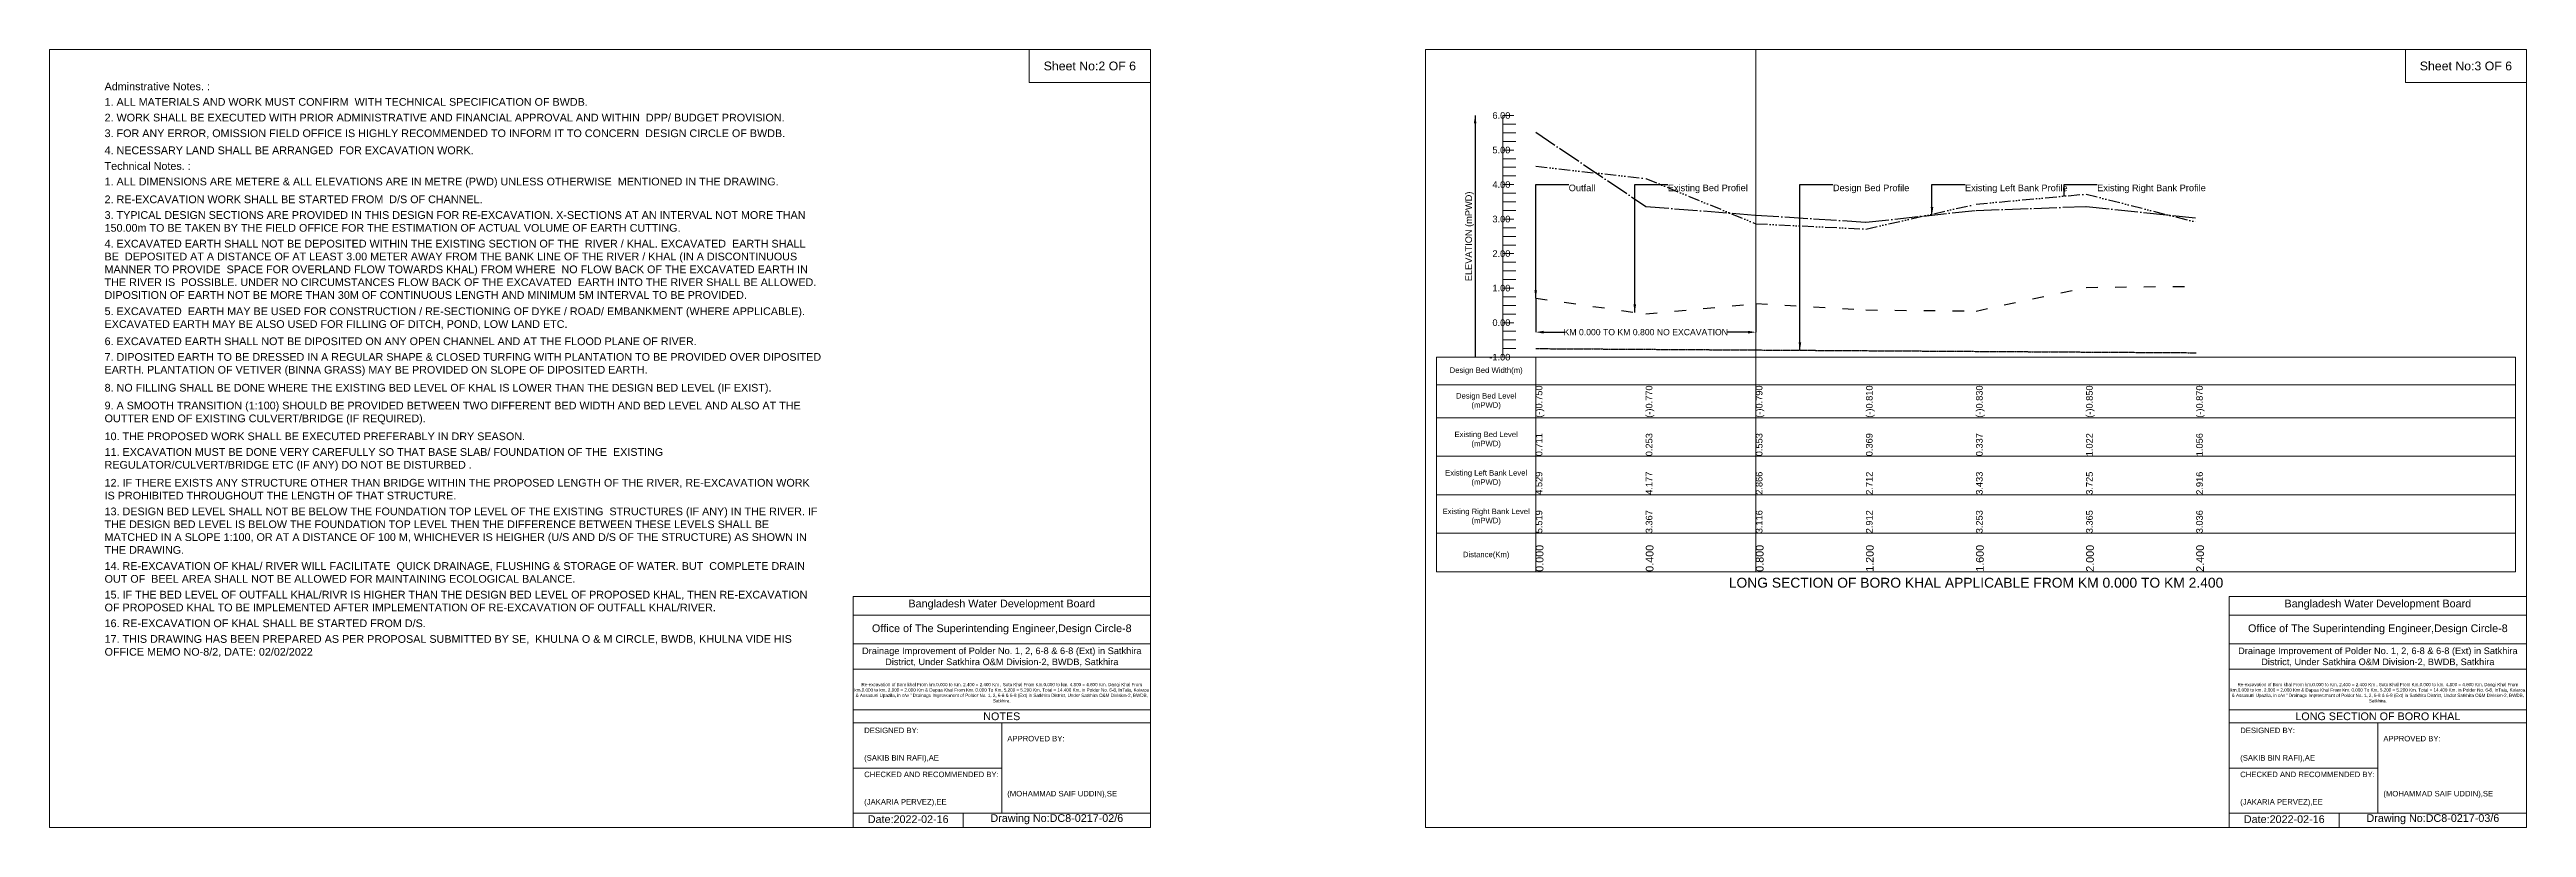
# Model space of a CAD drawing. Header units: inches. Extents: x 91000 to 408000, y -5656 to 0.
# Drawn here: x 190000 to 208000, y -5656 to 0 of the extents above; entities that cross this region are included whole.
import ezdxf

# ---------------------------------------------------------------- set-up
doc = ezdxf.new("R2010")
doc.units = ezdxf.units.IN
doc.header["$LTSCALE"] = 7
doc.header["$MEASUREMENT"] = 0
for name, pattern in [('ACAD_ISO03W100', [30, 12, -18]), ('ACAD_ISO04W100', [30, 24, -3, 0, -3]), ('ACAD_ISO14W100', [24, 12, -3, 0, -3, 0, -3, 0, -3]), ('CENTER', [2, 1.25, -0.25, 0.25, -0.25])]:
    doc.linetypes.add(name, pattern=pattern)
for name, color, linetype, lineweight in [('Cross Section Labels', 7, 'Continuous', 9), ('Design Bed Level Long Section', 7, 'CENTER', 25), ('Existing Bed Level for Long Section', 7, 'ACAD_ISO03W100', 25), ('Existing Left Bank of Long section', 7, 'ACAD_ISO04W100', 25), ('Existing Right Bank of Long Section', 7, 'ACAD_ISO14W100', 25), ('Long Section Border', 7, 'Continuous', 9), ('Long Section Labels', 7, 'Continuous', 9), ('Vscale for Long Section', 7, 'Continuous', 9)]:
    doc.layers.add(name, color=color, linetype=linetype, lineweight=lineweight)
doc.styles.get("Standard").update_dxf_attribs({"font": 'arial.ttf'})
doc.dimstyles.get("Standard").update_dxf_attribs({"dimtxt": 45, "dimasz": 58, "dimexe": 0.18, "dimexo": 0.0625, "dimgap": 0.09, "dimtad": 0, "dimtih": 1, "dimtoh": 1, "dimdec": 4, "dimzin": 0, "dimdsep": 46, "dimtxsty": 'Standard', "dimcen": 0.09, "dimadec": 0, "dimazin": 0, "dimtfac": 1, "dimtdec": 4, "dimtofl": 0, "dimtmove": 0, "dimatfit": 3, "dimfxl": 1, "dimtolj": 1, "dimtzin": 0, "dimarcsym": 0})

# ---------------------------------------------------------------- blocks, each defined once
blk = doc.blocks.new('*D3')
at = {"layer": 'Cross Section Labels', "color": 0, "lineweight": -2, "transparency": 16777216}
for p, q in [((200800, -1808), (200800, -2055)), ((202400, -1847), (202400, -2055)), ((200858, -2055), (201007, -2055)), ((202342, -2055), (202193, -2055))]:
    blk.add_line(p, q, dxfattribs=at)
at = {"layer": 'Cross Section Labels', "color": 0, "transparency": 16777216}
for points in [[(200858, -2045), (200858, -2065), (200800, -2055)], [(202342, -2045), (202342, -2065), (202400, -2055)]]:
    blk.add_solid(points, dxfattribs=at)
at = {"layer": 'Defpoints', "color": 0, "transparency": 16777216}
for p in [(200800, -1808), (202400, -1847), (202400, -2055)]:
    blk.add_point(p, dxfattribs=at)
at = {"layer": 'Cross Section Labels', "color": 0, "transparency": 16777216, "insert": (201600, -2055), "char_height": 45, "attachment_point": 5}
blk.add_mtext('\\A1;KM 0.000 TO KM 0.800 NO EXCAVATION', dxfattribs=at)

msp = doc.modelspace()

# ---------------------------------------------------------------- linework, layer by layer
at = {"layer": 'Cross Section Labels'}
msp.add_line((202400, -3797), (202400, 0), dxfattribs=at)
for points in [[(190000, 0), (198000, 0), (198000, -5656), (190000, -5656)], [(197120, 0), (198000, 0), (198000, -240), (197120, -240)], [(200000, 0), (208000, 0), (208000, -5656), (200000, -5656)], [(207120, 0), (208000, 0), (208000, -240), (207120, -240)]]:
    msp.add_lwpolyline(points, close=True, dxfattribs=at)
for points in [[(195840, -5656), (195840, -3976), (198000, -3976)], [(195840, -4112), (198000, -4112)], [(205840, -5656), (205840, -3976), (208000, -3976)], [(205840, -4112), (208000, -4112)], [(195840, -4320), (198000, -4320)], [(205840, -4320), (208000, -4320)], [(195840, -4504), (198000, -4504)], [(205840, -4504), (208000, -4504)], [(195840, -4800), (198000, -4800)], [(205840, -4800), (208000, -4800)], [(195840, -4896), (198000, -4896)], [(196920, -4896), (196920, -5552)], [(205840, -4896), (208000, -4896)], [(206920, -4896), (206920, -5552)], [(195840, -5224), (196920, -5224)], [(205840, -5224), (206920, -5224)], [(195840, -5552), (198000, -5552)], [(196640, -5552), (196640, -5656)], [(205840, -5552), (208000, -5552)], [(206640, -5552), (206640, -5656)]]:
    msp.add_lwpolyline(points, dxfattribs=at)
at = {"layer": 'Design Bed Level Long Section'}
msp.add_lwpolyline([(200800, -2174.25), (201600, -2179.27), (202400, -2184.29), (203200, -2189.31), (204000, -2194.33), (204800, -2199.35), (205600, -2204.37)], dxfattribs=at)
at = {"layer": 'Existing Bed Level for Long Section'}
msp.add_lwpolyline([(200800, -1807.539), (201600, -1922.497), (202400, -1847.197), (203200, -1893.381), (204000, -1901.413), (204800, -1729.478), (205600, -1720.944)], dxfattribs=at)
at = {"layer": 'Existing Left Bank of Long section'}
msp.add_lwpolyline([(200800, -600.731), (201600, -1140.883), (202400, -1203.884), (203200, -1255.088), (204000, -1169.497), (204800, -1141.385), (205600, -1223.964)], dxfattribs=at)
at = {"layer": 'Existing Right Bank of Long Section'}
msp.add_lwpolyline([(200800, -849.221), (201600, -937.573), (202400, -1266.634), (203200, -1305.288), (204000, -1124.317), (204800, -1051.025), (205600, -1254.084)], dxfattribs=at)
at = {"layer": 'Long Section Border'}
msp.add_lwpolyline([(200080, -2237), (207920, -2237), (207920, -3797), (200080, -3797)], close=True, dxfattribs=at)
for points in [[(200800, -2237), (200800, -3797)], [(200080, -2437), (207920, -2437)], [(200080, -2677), (207920, -2677)], [(200080, -2957), (207920, -2957)], [(200080, -3237), (207920, -3237)], [(200080, -3517), (207920, -3517)]]:
    msp.add_lwpolyline(points, dxfattribs=at)
at = {"layer": 'Vscale for Long Section'}
for points in [[(200560, -2237), (200560, -1986), (200560, -1735), (200560, -1484), (200560, -1233), (200560, -982), (200560, -731), (200560, -480)], [(200560, -480), (200640, -480)], [(200560, -542.75), (200656, -542.75)], [(200560, -605.5), (200656, -605.5)], [(200560, -668.25), (200656, -668.25)], [(200560, -731), (200640, -731)], [(200560, -793.75), (200656, -793.75)], [(200560, -856.5), (200656, -856.5)], [(200560, -919.25), (200656, -919.25)], [(200560, -982), (200640, -982)], [(200560, -1044.75), (200656, -1044.75)], [(200560, -1107.5), (200656, -1107.5)], [(200560, -1170.25), (200656, -1170.25)], [(200560, -1233), (200640, -1233)], [(200560, -1295.75), (200656, -1295.75)], [(200560, -1358.5), (200656, -1358.5)], [(200560, -1421.25), (200656, -1421.25)], [(200560, -1484), (200640, -1484)], [(200560, -1546.75), (200656, -1546.75)], [(200560, -1609.5), (200656, -1609.5)], [(200560, -1672.25), (200656, -1672.25)], [(200560, -1735), (200640, -1735)], [(200560, -1797.75), (200656, -1797.75)], [(200560, -1860.5), (200656, -1860.5)], [(200560, -1923.25), (200656, -1923.25)], [(200560, -1986), (200640, -1986)], [(200560, -2048.75), (200656, -2048.75)], [(200560, -2111.5), (200656, -2111.5)], [(200560, -2174.25), (200656, -2174.25)], [(200560, -2237), (200640, -2237)]]:
    msp.add_lwpolyline(points, dxfattribs=at)

# ---------------------------------------------------------------- texts
at = {"layer": 'Cross Section Labels', "attachment_point": 5}
for s, insert, char_height in [('Sheet No:2 OF 6', (197560, -120), 64), ('Sheet No:3 OF 6', (207560, -120), 64), ('Bangladesh Water Development Board', (196920, -4036), 56), ('Bangladesh Water Development Board', (206920, -4036), 56), ('Office of The Superintending Engineer,Design Circle-8', (196920, -4216), 56), ('Office of The Superintending Engineer,Design Circle-8', (206920, -4216), 56)]:
    msp.add_mtext(s, dxfattribs=dict(at, insert=insert, char_height=char_height))
at = {"layer": 'Cross Section Labels'}
for s, insert, char_height, width, attachment_point in [('Adminstrative Notes. :', (190400, -240), 56, 5200, 1), ('1. ALL MATERIALS AND WORK MUST CONFIRM  WITH TECHNICAL SPECIFICATION OF BWDB.', (190400, -352.91678), 56, 5200, 1), ('2. WORK SHALL BE EXECUTED WITH PRIOR ADMINISTRATIVE AND FINANCIAL APPROVAL AND WITHIN  DPP/ BUDGET PROVISION.', (190400, -466.86494), 56, 5200, 1), ('4. NECESSARY LAND SHALL BE ARRANGED  FOR EXCAVATION WORK. ', (190400, -704.88404), 56, 5200, 1), ('3. FOR ANY ERROR, OMISSION FIELD OFFICE IS HIGHLY RECOMMENDED TO INFORM IT TO CONCERN  DESIGN CIRCLE OF BWDB.', (190400, -580.8131), 56, 5200, 1), ('Technical Notes. :', (190400, -818.8322), 56, 5200, 1), ('2. RE-EXCAVATION WORK SHALL BE STARTED FROM  D/S OF CHANNEL.', (190400, -1061.206), 56, 5200, 1), ('1. ALL DIMENSIONS ARE METERE & ALL ELEVATIONS ARE IN METRE (PWD) UNLESS OTHERWISE  MENTIONED IN THE DRAWING.', (190400, -931.74898), 56, 5200, 1), ('3. TYPICAL DESIGN SECTIONS ARE PROVIDED IN THIS DESIGN FOR RE-EXCAVATION. X-SECTIONS AT AN INTERVAL NOT MORE THAN 150.00m TO BE TAKEN BY THE FIELD OFFICE FOR THE ESTIMATION OF ACTUAL VOLUME OF EARTH CUTTING.', (190400, -1175.15416), 56, 5200, 1), ('4. EXCAVATED EARTH SHALL NOT BE DEPOSITED WITHIN THE EXISTING SECTION OF THE  RIVER / KHAL. EXCAVATED  EARTH SHALL BE  DEPOSITED AT A DISTANCE OF AT LEAST 3.00 METER AWAY FROM THE BANK LINE OF THE RIVER / KHAL (IN A DISCONTINUOUS  MANNER TO PROVIDE  SPACE FOR OVERLAND FLOW TOWARDS KHAL) FROM WHERE  NO FLOW BACK OF THE EXCAVATED EARTH IN THE RIVER IS  POSSIBLE. UNDER NO CIRCUMSTANCES FLOW BACK OF THE EXCAVATED  EARTH INTO THE RIVER SHALL BE ALLOWED. DIPOSITION OF EARTH NOT BE MORE THAN 30M OF CONTINUOUS LENGTH AND MINIMUM 5M INTERVAL TO BE PROVIDED.', (190400, -1383.42883), 56, 5200, 1), ('5. EXCAVATED  EARTH MAY BE USED FOR CONSTRUCTION / RE-SECTIONING OF DYKE / ROAD/ EMBANKMENT (WHERE APPLICABLE). EXCAVATED EARTH MAY BE ALSO USED FOR FILLING OF DITCH, POND, LOW LAND ETC.', (190400, -1874.72124), 56, 5200, 1), ('6. EXCAVATED EARTH SHALL NOT BE DIPOSITED ON ANY OPEN CHANNEL AND AT THE FLOOD PLANE OF RIVER.', (190400, -2093.11869), 56, 5200, 1), ('7. DIPOSITED EARTH TO BE DRESSED IN A REGULAR SHAPE & CLOSED TURFING WITH PLANTATION TO BE PROVIDED OVER DIPOSITED EARTH. PLANTATION OF VETIVER (BINNA GRASS) MAY BE PROVIDED ON SLOPE OF DIPOSITED EARTH.^J', (190400, -2207.06685), 56, 5200, 1), ('8. NO FILLING SHALL BE DONE WHERE THE EXISTING BED LEVEL OF KHAL IS LOWER THAN THE DESIGN BED LEVEL (IF EXIST).', (190400, -2430.85039), 56, 5200, 1), ('9. A SMOOTH TRANSITION (1:100) SHOULD BE PROVIDED BETWEEN TWO DIFFERENT BED WIDTH AND BED LEVEL AND ALSO AT THE OUTTER END OF EXISTING CULVERT/BRIDGE (IF REQUIRED).', (190400, -2560.30741), 56, 5200, 1), ('10. THE PROPOSED WORK SHALL BE EXECUTED PREFERABLY IN DRY SEASON.', (190400, -2784.09095), 56, 5200, 1), ('11. EXCAVATION MUST BE DONE VERY CAREFULLY SO THAT BASE SLAB/ FOUNDATION OF THE  EXISTING REGULATOR/CULVERT/BRIDGE ETC (IF ANY) DO NOT BE DISTURBED .^J', (190400, -2898.03911), 56, 5200, 1), ('12. IF THERE EXISTS ANY STRUCTURE OTHER THAN BRIDGE WITHIN THE PROPOSED LENGTH OF THE RIVER, RE-EXCAVATION WORK IS PROHIBITED THROUGHOUT THE LENGTH OF THAT STRUCTURE.', (190400, -3121.82265), 56, 5200, 1), ('13. DESIGN BED LEVEL SHALL NOT BE BELOW THE FOUNDATION TOP LEVEL OF THE EXISTING  STRUCTURES (IF ANY) IN THE RIVER. IF THE DESIGN BED LEVEL IS BELOW THE FOUNDATION TOP LEVEL THEN THE DIFFERENCE BETWEEN THESE LEVELS SHALL BE MATCHED IN A SLOPE 1:100, OR AT A DISTANCE OF 100 M, WHICHEVER IS HEIGHER (U/S AND D/S OF THE STRUCTURE) AS SHOWN IN THE DRAWING.', (190400, -3330.09732), 56, 5200, 1), ('14. RE-EXCAVATION OF KHAL/ RIVER WILL FACILITATE  QUICK DRAINAGE, FLUSHING & STORAGE OF WATER. BUT  COMPLETE DRAIN OUT OF  BEEL AREA SHALL NOT BE ALLOWED FOR MAINTAINING ECOLOGICAL BALANCE.', (190400, -3726.98681), 56, 5200, 1), ('15. IF THE BED LEVEL OF OUTFALL KHAL/RIVR IS HIGHER THAN THE DESIGN BED LEVEL OF PROPOSED KHAL, THEN RE-EXCAVATION OF PROPOSED KHAL TO BE IMPLEMENTED AFTER IMPLEMENTATION OF RE-EXCAVATION OF OUTFALL KHAL/RIVER.', (190400, -3935.26148), 56, 5200, 1), ('17. THIS DRAWING HAS BEEN PREPARED AS PER PROPOSAL SUBMITTED BY SE,  KHULNA O & M CIRCLE, BWDB, KHULNA VIDE HIS OFFICE MEMO NO-8/2, DATE: 02/02/2022 ', (190400, -4257.48431), 56, 5200, 1), ('16. RE-EXCAVATION OF KHAL SHALL BE STARTED FROM D/S.', (190400, -4143.53615), 56, 5200, 1), ('Drainage Improvement of Polder No. 1, 2, 6-8 & 6-8 (Ext) in Satkhira District, Under Satkhira O&M Division-2, BWDB, Satkhira', (196920, -4416), 48, 2240, 5), ('Drainage Improvement of Polder No. 1, 2, 6-8 & 6-8 (Ext) in Satkhira District, Under Satkhira O&M Division-2, BWDB, Satkhira', (206920, -4416), 48, 2240, 5), ('Re-excavation of Boro khal From km.0.000 to Km. 2.400 = 2.400 Km , Soto Khal From Km.0.000 to km. 4.800 = 4.800 Km, Dangi Khal From km.0.000 to km. 2.000 = 2.000 Km & Dapua Khal From Km. 0.000 To Km. 5.200 = 5.200 Km. Total = 14.400 Km. in Polder No. 6-8, InTala, Kolaroa & Assasuni Upazila, in c/w “ Drainage Improvement of Polder No. 1, 2, 6-8 & 6-8 (Ext) in Satkhira District, Under Satkhira O&M Division-2, BWDB, Satkhira.', (196920, -4676), 23.56497918, 2160, 5), ('Re-excavation of Boro khal From km.0.000 to Km. 2.400 = 2.400 Km , Soto Khal From Km.0.000 to km. 4.800 = 4.800 Km, Dangi Khal From km.0.000 to km. 2.000 = 2.000 Km & Dapua Khal From Km. 0.000 To Km. 5.200 = 5.200 Km. Total = 14.400 Km. in Polder No. 6-8, InTala, Kolaroa & Assasuni Upazila, in c/w “ Drainage Improvement of Polder No. 1, 2, 6-8 & 6-8 (Ext) in Satkhira District, Under Satkhira O&M Division-2, BWDB, Satkhira.', (206920, -4676), 23.56497918, 2160, 5), ('NOTES', (196920, -4848), 56, 2240, 5), ('LONG SECTION OF BORO KHAL', (206920, -4848), 56, 2240, 5), ('DESIGNED BY:^J^J^J(SAKIB BIN RAFI),AE', (195920, -5056), 40, 1120, 4), ('APPROVED BY:^J^J^J^J^J^J(MOHAMMAD SAIF UDDIN),SE', (196960, -5216), 40, 1120, 4), ('DESIGNED BY:^J^J^J(SAKIB BIN RAFI),AE', (205920, -5056), 40, 1120, 4), ('APPROVED BY:^J^J^J^J^J^J(MOHAMMAD SAIF UDDIN),SE', (206960, -5216), 40, 1120, 4), ('CHECKED AND RECOMMENDED BY:^J^J^J(JAKARIA PERVEZ),EE', (195920, -5376), 40, 1120, 4), ('CHECKED AND RECOMMENDED BY:^J^J^J(JAKARIA PERVEZ),EE', (205920, -5376), 40, 1120, 4), ('Date:2022-02-16', (196240, -5596), 56, 1120, 5), ('Drawing No:DC8-0217-02/6', (197320, -5596), 56, 1760, 5), ('Date:2022-02-16', (206240, -5596), 56, 1120, 5), ('Drawing No:DC8-0217-03/6', (207320, -5596), 56, 1760, 5)]:
    msp.add_mtext(s, dxfattribs=dict(at, insert=insert, char_height=char_height, width=width, attachment_point=attachment_point))
at = {"layer": 'Long Section Border', "attachment_point": 5}
for s, insert, char_height in [('Design Bed Width(m)', (200440, -2337), 40), ('Design Bed Level^J(mPWD)', (200440, -2557), 40), ('Existing Bed Level^J(mPWD)', (200440, -2837), 40), ('Existing Left Bank Level^J(mPWD)', (200440, -3117), 40), ('Existing Right Bank Level^J(mPWD)', (200440, -3397), 40), ('Distance(Km)', (200440, -3677), 40), ('LONG SECTION OF BORO KHAL APPLICABLE FROM KM 0.000 TO KM 2.400', (204000, -3877), 72)]:
    msp.add_mtext(s, dxfattribs=dict(at, insert=insert, char_height=char_height))
at = {"layer": 'Long Section Labels', "char_height": 48, "attachment_point": 1}
for s, insert in [('Outfall', (201040, -982)), ('Existing Bed Profiel', (201759.99953, -982)), ('Design Bed Profile', (202960, -982)), ('Existing Left Bank Profile', (203919.98799, -982)), ('Existing Right Bank Profile', (204879.99386, -982))]:
    msp.add_mtext(s, dxfattribs=dict(at, insert=insert))
at = {"layer": 'Vscale for Long Section', "char_height": 48, "attachment_point": 6}
for s, insert in [('6.00', (200616, -480)), ('5.00', (200616, -731)), ('4.00', (200616, -982)), ('3.00', (200616, -1233)), ('2.00', (200616, -1484)), ('1.00', (200616, -1735)), ('0.00', (200616, -1986)), ('-1.00', (200616, -2237))]:
    msp.add_mtext(s, dxfattribs=dict(at, insert=insert))
at = {"layer": 'Vscale for Long Section', "rotation": 90}
for s, insert, char_height, attachment_point in [('ELEVATION (mPWD)', (200320, -1358.5), 48, 5), ('(-)0.750', (200800, -2677), 48, 1), ('(-)0.770', (201600, -2677), 48, 1), ('(-)0.790', (202400, -2677), 48, 1), ('(-)0.810', (203200, -2677), 48, 1), ('(-)0.830', (204000, -2677), 48, 1), ('(-)0.850', (204800, -2677), 48, 1), ('(-)0.870', (205600, -2677), 48, 1), ('0.711', (200800, -2957), 48, 1), ('0.253', (201600, -2957), 48, 1), ('0.553', (202400, -2957), 48, 1), ('0.369', (203200, -2957), 48, 1), ('0.337', (204000, -2957), 48, 1), ('1.022', (204800, -2957), 48, 1), ('1.056', (205600, -2957), 48, 1), ('4.529', (200800, -3237), 48, 1), ('4.177', (201600, -3237), 48, 1), ('2.866', (202400, -3237), 48, 1), ('2.712', (203200, -3237), 48, 1), ('3.433', (204000, -3237), 48, 1), ('3.725', (204800, -3237), 48, 1), ('2.916', (205600, -3237), 48, 1), ('5.519', (200800, -3517), 48, 1), ('3.367', (201600, -3517), 48, 1), ('3.116', (202400, -3517), 48, 1), ('2.912', (203200, -3517), 48, 1), ('3.253', (204000, -3517), 48, 1), ('3.365', (204800, -3517), 48, 1), ('3.036', (205600, -3517), 48, 1), ('0.000', (200800, -3797), 56, 1), ('0.400', (201600, -3797), 56, 1), ('0.800', (202400, -3797), 56, 1), ('1.200', (203200, -3797), 56, 1), ('1.600', (204000, -3797), 56, 1), ('2.000', (204800, -3797), 56, 1), ('2.400', (205600, -3797), 56, 1)]:
    msp.add_mtext(s, dxfattribs=dict(at, insert=insert, char_height=char_height, attachment_point=attachment_point))

# ---------------------------------------------------------------- dimensions: what is measured, and where the dimension line sits
at = {"layer": 'Cross Section Labels'}
dim = msp.add_linear_dim(base=(202400, -2055.09748), p1=(200800, -1807.539), p2=(202400, -1847.197), text='KM 0.000 TO KM 0.800 NO EXCAVATION', dimstyle='Standard', dxfattribs=at)
dim.commit()
dim.dimension.update_dxf_attribs({"geometry": '*D3', "text_midpoint": (201600, -2055.09748)})

# ---------------------------------------------------------------- leaders
at = {"layer": 'Long Section Labels', "annotation_type": 0, "has_hookline": 1, "hookline_direction": 0}
for points, text_width in [([(200800, -1807.539), (200800, -982), (201039.91, -982)], 185.84447), ([(201519.99953, -1911.00113), (201519.99953, -982), (201759.90953, -982)], 571.4161), ([(202720, -2186.298), (202720, -982), (202959.91, -982)], 547.4161), ([(203679.98799, -1203.73469), (203679.98799, -982), (203919.89799, -982)], 737.35334), ([(204639.99386, -1065.68396), (204639.99386, -982), (204879.90386, -982)], 782.04638)]:
    msp.add_leader(points, dimstyle='Standard', override={"dimasz": 57.6}, dxfattribs=dict(at, text_width=text_width))
at = {"layer": 'Vscale for Long Section'}
msp.add_leader([(200360, -480), (200360, -2237)], dimstyle='Standard', override={"dimasz": 57.6}, dxfattribs=at)

doc.saveas('drawing.dxf')
